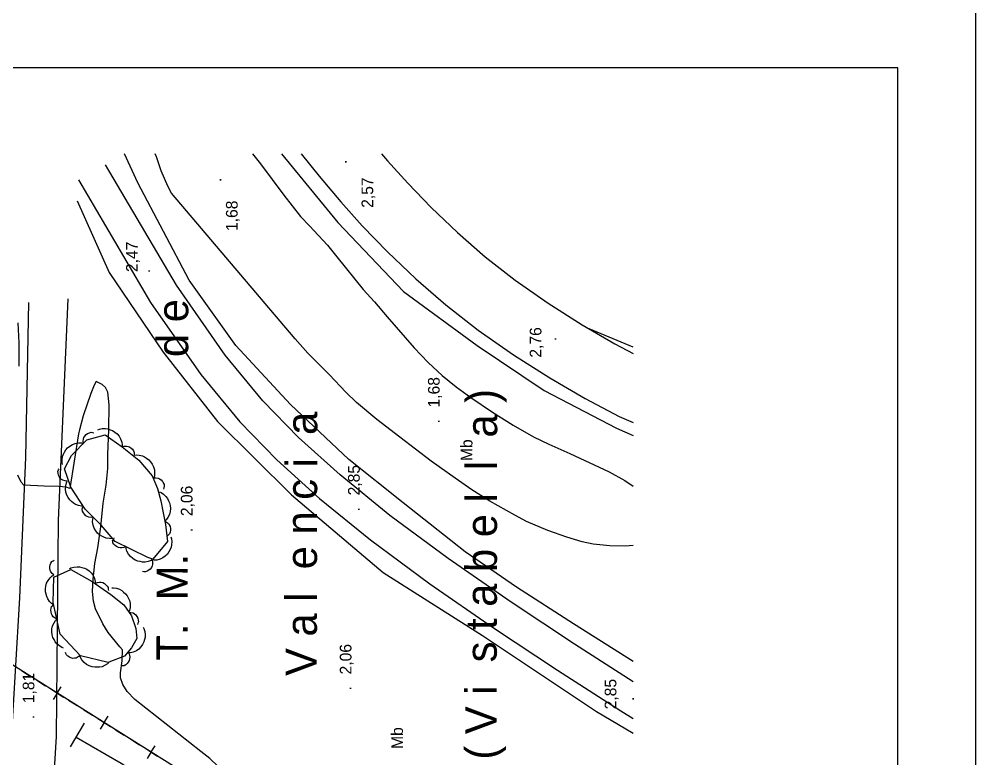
# Model space of a CAD drawing. Extents: x 731854 to 732444, y 4380981 to 4382008.
# Drawn here: x 732321.2 to 732444, y 4381722.4 to 4381817.3 of the extents above; entities that cross this region are included whole.
import ezdxf

# ---------------------------------------------------------------- set-up
doc = ezdxf.new("R2010")
doc.units = 0
doc.linetypes.add('DASHED', pattern=[0])
doc.linetypes.add('HIDDEN', pattern=[0])
doc.layers.get('0').update_dxf_attribs({"linetype": 'CONTINUOUS'})
for name, color, linetype in [('11', 7, 'CONTINUOUS'), ('2', 7, 'CONTINUOUS'), ('25', 7, 'CONTINUOUS'), ('36', 7, 'CONTINUOUS'), ('41', 7, 'CONTINUOUS'), ('44', 7, 'CONTINUOUS'), ('48', 7, 'CONTINUOUS'), ('50', 7, 'CONTINUOUS'), ('53', 7, 'CONTINUOUS'), ('56', 7, 'CONTINUOUS'), ('8', 7, 'CONTINUOUS'), ('9', 7, 'CONTINUOUS'), ('PATTERN_CLASS', 7, 'CONTINUOUS')]:
    doc.layers.add(name, color=color, linetype=linetype)

msp = doc.modelspace()

# ---------------------------------------------------------------- linework, layer by layer
at = {"layer": '11', "color": 0, "linetype": 'CONTINUOUS'}
for points in [[(732357.41, 4381800), (732359.7, 4381797.11), (732362.48, 4381793.8), (732365.24, 4381790.75), (732368.47, 4381787.42), (732372.1, 4381783.94), (732375.96, 4381780.6), (732380.12, 4381777.36), (732384.64, 4381774.19), (732389.3, 4381771.23), (732393.85, 4381768.58), (732398.23, 4381766.29), (732400, 4381765.49)], [(732367.72, 4381800), (732368.5, 4381799.07), (732371.08, 4381796.21), (732374.1, 4381793.1), (732377.48, 4381789.87), (732381.04, 4381786.77), (732384.89, 4381783.78), (732389.11, 4381780.84), (732393.45, 4381778.06), (732397.67, 4381775.6), (732400, 4381774.38)], [(732400, 4381732.24), (732392.49, 4381737.07), (732384.36, 4381742.46), (732376.29, 4381748.05), (732368.8, 4381753.58), (732362.39, 4381758.79), (732357.05, 4381763.6), (732352.48, 4381768.27), (732347.67, 4381774.13), (732341.41, 4381783.11), (732332.31, 4381798.58)], [(732328.81, 4381796.65), (732338.07, 4381780.9), (732344.53, 4381771.66), (732349.52, 4381765.58), (732354.27, 4381760.73), (732359.76, 4381755.77), (732366.31, 4381750.44), (732373.93, 4381744.83), (732382.1, 4381739.17), (732390.3, 4381733.73), (732398.43, 4381728.5), (732400, 4381727.52)]]:
    msp.add_lwpolyline(points, dxfattribs=at)
at = {"layer": '2', "color": 0, "linetype": 'CONTINUOUS'}
msp.add_line((732327.78, 4381723.89), (732329.61, 4381726.92), dxfattribs=at)
at = {"layer": '25', "color": 0, "linetype": 'HIDDEN'}
msp.add_lwpolyline([(732328.53, 4381725.13), (732334.3, 4381721.8), (732342.07, 4381716.81), (732351.46, 4381710.98), (732360.04, 4381706.62)], dxfattribs=at)
at = {"layer": '41', "color": 0, "linetype": 'DASHED'}
for points in [[(732400, 4381749.71), (732398.98, 4381749.65), (732397.03, 4381749.69), (732394.88, 4381749.89), (732393.45, 4381750.21), (732391.48, 4381750.81), (732389.07, 4381751.67), (732386.33, 4381752.79), (732384.82, 4381753.6), (732381.6, 4381755.41), (732379.3, 4381756.85), (732377.15, 4381758.35), (732374.1, 4381760.56), (732370.05, 4381763.61), (732367.11, 4381765.91), (732364.51, 4381768.06), (732363.13, 4381769.41), (732361.02, 4381771.62), (732358.24, 4381774.42), (732356.63, 4381776.26), (732340.76, 4381794.94), (732340.31, 4381795.81), (732339.43, 4381797.81), (732338.83, 4381799.59), (732338.67, 4381800)], [(732351.16, 4381800), (732352.17, 4381798.69), (732355.18, 4381794.66), (732357.3, 4381791.96), (732358.48, 4381790.76), (732360.79, 4381788.27), (732361.97, 4381786.76), (732365.35, 4381782.59), (732366.83, 4381781), (732368.46, 4381779.05), (732371.89, 4381775.1), (732373.69, 4381773.21), (732375.5, 4381771.53), (732377.28, 4381770.08), (732379.19, 4381768.71), (732381.98, 4381766.83), (732384.62, 4381765.17), (732387.21, 4381763.67), (732389.18, 4381762.71), (732391.87, 4381761.52), (732396.94, 4381759.17), (732398.94, 4381758.08), (732400, 4381757.33)]]:
    msp.add_lwpolyline(points, dxfattribs=at)
at = {"layer": '44', "color": 0, "linetype": 'CONTINUOUS'}
for points in [[(732321.19, 4381772.73), (732321.21, 4381775.71), (732321.09, 4381778.31)], [(732346.74, 4381721.37), (732345.69, 4381722.41), (732344.52, 4381723.3), (732336.05, 4381729.98), (732335.08, 4381730.98), (732334.51, 4381731.88), (732334.2, 4381732.76), (732334.22, 4381733.39), (732334.45, 4381734.94), (732334.47, 4381736.36), (732334.13, 4381736.73), (732332.64, 4381738.56), (732331.96, 4381739.69), (732331, 4381741.61), (732330.75, 4381742.58), (732330.64, 4381743.83), (732330.69, 4381745.42), (732330.91, 4381747.42), (732331.29, 4381749.44), (732331.67, 4381752.13), (732332, 4381755.17), (732332.39, 4381757.46), (732332.6, 4381759.6), (732332.61, 4381761.42), (732332.73, 4381764.63), (732332.75, 4381767.79), (732332.58, 4381769.41), (732332.29, 4381770.02), (732331.85, 4381770.4), (732331.1, 4381770.76), (732330.83, 4381770.32), (732330.41, 4381769.23), (732329.41, 4381766.37), (732328.96, 4381764.57), (732328.84, 4381764.05), (732327.73, 4381757.04), (732327.24, 4381757.21), (732326.31, 4381757.3), (732324.4, 4381757.32), (732321.8, 4381757.48), (732321.48, 4381757.87), (732321.02, 4381758.76)]]:
    msp.add_lwpolyline(points, dxfattribs=at)
at = {"layer": '53', "color": 0, "linetype": 'CONTINUOUS'}
for points in [[(732326.76, 4381760.12), (732326.71, 4381760.35), (732326.72, 4381760.72), (732326.77, 4381761.13), (732326.88, 4381761.43), (732327.03, 4381761.71), (732327.19, 4381761.99), (732327.42, 4381762.25), (732327.71, 4381762.49), (732328.04, 4381762.7), (732328.41, 4381762.82), (732328.84, 4381762.89), (732329.21, 4381762.88), (732329.45, 4381762.82), (732329.43, 4381763.1), (732329.45, 4381763.39), (732329.53, 4381763.59), (732329.63, 4381763.77), (732329.81, 4381763.96), (732330, 4381764.08), (732330.22, 4381764.2), (732330.43, 4381764.26), (732330.63, 4381764.21), (732330.79, 4381764.19)], [(732331.29, 4381764.58), (732331.5, 4381764.67), (732331.86, 4381764.72), (732332.28, 4381764.75), (732332.6, 4381764.69), (732332.9, 4381764.59), (732333.2, 4381764.47), (732333.5, 4381764.29), (732333.78, 4381764.05), (732334.04, 4381763.76), (732334.23, 4381763.42), (732334.37, 4381763), (732334.42, 4381762.64), (732334.41, 4381762.39), (732334.68, 4381762.46), (732334.97, 4381762.49), (732335.18, 4381762.44), (732335.38, 4381762.38), (732335.59, 4381762.23), (732335.75, 4381762.07), (732335.9, 4381761.87), (732335.99, 4381761.67), (732335.98, 4381761.47), (732335.98, 4381761.31)], [(732336.01, 4381761.31), (732336.24, 4381761.35), (732336.6, 4381761.31), (732337.02, 4381761.23), (732337.3, 4381761.09), (732337.57, 4381760.92), (732337.84, 4381760.73), (732338.08, 4381760.48), (732338.29, 4381760.17), (732338.47, 4381759.83), (732338.57, 4381759.45), (732338.6, 4381759.02), (732338.56, 4381758.65), (732338.49, 4381758.42), (732338.76, 4381758.42), (732339.05, 4381758.37), (732339.24, 4381758.27), (732339.42, 4381758.16), (732339.59, 4381757.96), (732339.7, 4381757.77), (732339.8, 4381757.54), (732339.84, 4381757.32), (732339.78, 4381757.13), (732339.74, 4381756.97)], [(732329.43, 4381754.76), (732329.2, 4381754.76), (732328.84, 4381754.85), (732328.44, 4381754.98), (732328.18, 4381755.16), (732327.93, 4381755.37), (732327.7, 4381755.59), (732327.49, 4381755.87), (732327.33, 4381756.2), (732327.2, 4381756.57), (732327.15, 4381756.96), (732327.18, 4381757.39), (732327.27, 4381757.75), (732327.37, 4381757.97), (732327.1, 4381758.01), (732326.82, 4381758.09), (732326.65, 4381758.21), (732326.49, 4381758.35), (732326.35, 4381758.57), (732326.26, 4381758.77), (732326.2, 4381759.02), (732326.19, 4381759.24), (732326.27, 4381759.42), (732326.33, 4381759.57)], [(732339.22, 4381756.61), (732339.44, 4381756.53), (732339.73, 4381756.31), (732340.05, 4381756.03), (732340.23, 4381755.77), (732340.37, 4381755.48), (732340.51, 4381755.19), (732340.59, 4381754.85), (732340.62, 4381754.48), (732340.6, 4381754.09), (732340.49, 4381753.72), (732340.3, 4381753.33), (732340.08, 4381753.03), (732339.9, 4381752.86), (732340.14, 4381752.73), (732340.36, 4381752.54), (732340.48, 4381752.36), (732340.57, 4381752.18), (732340.62, 4381751.92), (732340.62, 4381751.7), (732340.59, 4381751.45), (732340.51, 4381751.24), (732340.37, 4381751.1), (732340.25, 4381750.99)], [(732333.4, 4381750.66), (732333.18, 4381750.6), (732332.81, 4381750.62), (732332.39, 4381750.67), (732332.09, 4381750.78), (732331.81, 4381750.93), (732331.53, 4381751.1), (732331.27, 4381751.33), (732331.04, 4381751.62), (732330.83, 4381751.95), (732330.71, 4381752.32), (732330.64, 4381752.75), (732330.66, 4381753.12), (732330.71, 4381753.36), (732330.44, 4381753.34), (732330.15, 4381753.36), (732329.95, 4381753.44), (732329.77, 4381753.54), (732329.58, 4381753.73), (732329.46, 4381753.91), (732329.34, 4381754.14), (732329.29, 4381754.35), (732329.33, 4381754.55), (732329.36, 4381754.7)], [(732340.68, 4381750.82), (732340.76, 4381750.6), (732340.79, 4381750.23), (732340.78, 4381749.81), (732340.7, 4381749.5), (732340.57, 4381749.2), (732340.43, 4381748.91), (732340.23, 4381748.63), (732339.96, 4381748.37), (732339.65, 4381748.13), (732339.3, 4381747.97), (732338.88, 4381747.86), (732338.51, 4381747.84), (732338.27, 4381747.87), (732338.31, 4381747.6), (732338.32, 4381747.31), (732338.26, 4381747.1), (732338.18, 4381746.91), (732338.01, 4381746.71), (732337.84, 4381746.56), (732337.63, 4381746.43), (732337.42, 4381746.35), (732337.22, 4381746.37), (732337.06, 4381746.39)], [(732338.33, 4381747.92), (732338.14, 4381747.79), (732337.78, 4381747.68), (732337.37, 4381747.59), (732337.05, 4381747.6), (732336.74, 4381747.66), (732336.42, 4381747.72), (732336.1, 4381747.86), (732335.78, 4381748.06), (732335.48, 4381748.31), (732335.24, 4381748.61), (732335.04, 4381749), (732334.94, 4381749.35), (732334.91, 4381749.6), (732334.66, 4381749.49), (732334.38, 4381749.41), (732334.16, 4381749.43), (732333.96, 4381749.46), (732333.72, 4381749.58), (732333.54, 4381749.71), (732333.36, 4381749.89), (732333.24, 4381750.07), (732333.21, 4381750.27), (732333.19, 4381750.43)], [(732325.56, 4381742.14), (732325.37, 4381742.27), (732325.12, 4381742.54), (732324.87, 4381742.88), (732324.75, 4381743.17), (732324.67, 4381743.49), (732324.59, 4381743.8), (732324.58, 4381744.15), (732324.63, 4381744.52), (732324.73, 4381744.89), (732324.91, 4381745.24), (732325.18, 4381745.58), (732325.45, 4381745.83), (732325.67, 4381745.95), (732325.46, 4381746.14), (732325.28, 4381746.36), (732325.2, 4381746.56), (732325.15, 4381746.76), (732325.15, 4381747.02), (732325.2, 4381747.24), (732325.28, 4381747.48), (732325.4, 4381747.67), (732325.57, 4381747.77), (732325.7, 4381747.86)], [(732327.66, 4381746.74), (732327.86, 4381746.86), (732328.22, 4381746.94), (732328.64, 4381747.01), (732328.95, 4381746.98), (732329.27, 4381746.91), (732329.58, 4381746.83), (732329.89, 4381746.68), (732330.2, 4381746.46), (732330.49, 4381746.2), (732330.71, 4381745.88), (732330.89, 4381745.49), (732330.98, 4381745.13), (732330.99, 4381744.88), (732331.25, 4381744.98), (732331.53, 4381745.04), (732331.75, 4381745.01), (732331.95, 4381744.97), (732332.18, 4381744.84), (732332.35, 4381744.7), (732332.52, 4381744.51), (732332.63, 4381744.32), (732332.65, 4381744.12), (732332.66, 4381743.96)], [(732333.1, 4381744.3), (732333.33, 4381744.31), (732333.69, 4381744.24), (732334.1, 4381744.11), (732334.37, 4381743.95), (732334.62, 4381743.75), (732334.87, 4381743.54), (732335.08, 4381743.27), (732335.26, 4381742.94), (732335.41, 4381742.58), (732335.47, 4381742.2), (732335.46, 4381741.76), (732335.38, 4381741.4), (732335.28, 4381741.17), (732335.56, 4381741.15), (732335.84, 4381741.07), (732336.02, 4381740.96), (732336.18, 4381740.83), (732336.33, 4381740.62), (732336.43, 4381740.41), (732336.5, 4381740.17), (732336.52, 4381739.95), (732336.44, 4381739.76), (732336.39, 4381739.61)], [(732326.9, 4381736.57), (732326.67, 4381736.64), (732326.37, 4381736.85), (732326.04, 4381737.12), (732325.85, 4381737.37), (732325.7, 4381737.65), (732325.55, 4381737.94), (732325.45, 4381738.27), (732325.41, 4381738.64), (732325.41, 4381739.03), (732325.5, 4381739.41), (732325.68, 4381739.81), (732325.89, 4381740.12), (732326.06, 4381740.29), (732325.82, 4381740.42), (732325.58, 4381740.59), (732325.46, 4381740.77), (732325.36, 4381740.95), (732325.3, 4381741.2), (732325.29, 4381741.43), (732325.32, 4381741.68), (732325.38, 4381741.89), (732325.52, 4381742.03), (732325.63, 4381742.15)], [(732337.12, 4381739.26), (732337.23, 4381739.06), (732337.32, 4381738.7), (732337.38, 4381738.29), (732337.36, 4381737.97), (732337.28, 4381737.66), (732337.2, 4381737.35), (732337.05, 4381737.03), (732336.83, 4381736.73), (732336.57, 4381736.44), (732336.25, 4381736.22), (732335.85, 4381736.04), (732335.5, 4381735.95), (732335.25, 4381735.94), (732335.35, 4381735.68), (732335.4, 4381735.4), (732335.38, 4381735.18), (732335.33, 4381734.98), (732335.2, 4381734.75), (732335.06, 4381734.58), (732334.88, 4381734.41), (732334.69, 4381734.3), (732334.48, 4381734.28), (732334.33, 4381734.27)], [(732332.72, 4381734.71), (732332.56, 4381734.54), (732332.24, 4381734.36), (732331.86, 4381734.18), (732331.54, 4381734.12), (732331.22, 4381734.1), (732330.9, 4381734.1), (732330.56, 4381734.16), (732330.21, 4381734.28), (732329.86, 4381734.46), (732329.55, 4381734.7), (732329.27, 4381735.04), (732329.09, 4381735.36), (732329.01, 4381735.59), (732328.79, 4381735.43), (732328.53, 4381735.29), (732328.32, 4381735.26), (732328.11, 4381735.25), (732327.86, 4381735.31), (732327.65, 4381735.4), (732327.44, 4381735.53), (732327.28, 4381735.68), (732327.21, 4381735.87), (732327.15, 4381736.02)]]:
    msp.add_lwpolyline(points, dxfattribs=at)
at = {"layer": '56', "color": 0, "linetype": 'CONTINUOUS'}
for p, q in [((732321.52, 4381733.67), (732322.64, 4381732.97)), ((732323.49, 4381732.43), (732324.61, 4381731.73)), ((732325.27, 4381731.32), (732326.92, 4381730.28)), ((732326.09, 4381730.8), (732326.59, 4381731.6)), ((732326.09, 4381730.8), (732325.56, 4381729.95)), ((732327.55, 4381729.89), (732328.67, 4381729.19)), ((732329.52, 4381728.65), (732330.64, 4381727.95)), ((732331.3, 4381727.54), (732332.95, 4381726.5)), ((732332.12, 4381727.02), (732332.63, 4381727.82)), ((732332.12, 4381727.02), (732331.59, 4381726.17)), ((732333.59, 4381726.1), (732334.7, 4381725.4)), ((732335.56, 4381724.87), (732336.67, 4381724.17)), ((732337.33, 4381723.76), (732338.98, 4381722.72)), ((732338.16, 4381723.24), (732338.66, 4381724.04)), ((732338.16, 4381723.24), (732337.62, 4381722.39))]:
    msp.add_line(p, q, dxfattribs=at)
at = {"layer": '8', "color": 0, "linetype": 'CONTINUOUS'}
msp.add_lwpolyline([(732327.47, 4381781.37), (732326.22, 4381752.94), (732325.96, 4381725.23), (732324.25, 4381696.75)], dxfattribs=at)
at = {"layer": '8', "color": 0, "linetype": 'DASHED'}
msp.add_lwpolyline([(732317.88, 4381697.09), (732317.65, 4381706.51), (732320.18, 4381724.21), (732321.31, 4381743.02), (732322.06, 4381761.01), (732322.46, 4381780.92)], dxfattribs=at)
at = {"layer": '9', "color": 0, "linetype": 'HIDDEN'}
msp.add_line((732400, 4381775.18), (732394.35, 4381777.53), dxfattribs=at)
for points in [[(732400, 4381734.85), (732392.37, 4381739.69), (732385.02, 4381744.37), (732378.47, 4381748.92), (732370.49, 4381755.19), (732363.54, 4381760.75), (732356.02, 4381767.81), (732349.01, 4381775.39), (732343.03, 4381783.79), (732336.46, 4381796.27), (732334.73, 4381800)], [(732354.89, 4381800), (732362.13, 4381791.19), (732370.55, 4381782.32), (732379.99, 4381775.39), (732388.61, 4381769.6), (732397.89, 4381764.77), (732400, 4381763.83)], [(732328.67, 4381793.94), (732332.76, 4381784.76), (732339.7, 4381774.53), (732346.65, 4381765.63), (732356.18, 4381756.23), (732367.93, 4381746.27), (732380.67, 4381738.19), (732395.29, 4381728.42), (732400, 4381725.64)]]:
    msp.add_lwpolyline(points, dxfattribs=at)
at = {"layer": 'PATTERN_CLASS', "color": 0, "linetype": 'CONTINUOUS'}
msp.add_line((732400.21, 4381684.34), (732283.04, 4381757.79), dxfattribs=at)
for points in [[(732338.35, 4381747.96), (732337.73, 4381748.21), (732333.55, 4381750.25), (732331.72, 4381752.34), (732329.68, 4381754.38), (732327.84, 4381757.23), (732327.01, 4381759.55), (732327.91, 4381761.28), (732329.88, 4381763.27), (732332.23, 4381763.92), (732334.43, 4381762.39), (732336.56, 4381760.67), (732338.28, 4381758.67), (732338.95, 4381757.05), (732339.38, 4381755.46), (732339.71, 4381753.94), (732339.99, 4381752.42), (732340.23, 4381750.26), (732338.35, 4381747.96)], [(732332.71, 4381734.78), (732332.62, 4381734.73), (732329.06, 4381735.57), (732326.49, 4381738.36), (732325.57, 4381742.42), (732325.65, 4381745.67), (732327.84, 4381746.64), (732330.58, 4381745.12), (732332.98, 4381743.44), (732334.63, 4381742.12), (732335.62, 4381740.71), (732336.19, 4381739.08), (732336.3, 4381737.8), (732335.63, 4381736.6), (732334.73, 4381735.53), (732332.71, 4381734.78)]]:
    msp.add_lwpolyline(points, dxfattribs=at)

# ---------------------------------------------------------------- texts
at = {"layer": '36', "color": 0, "linetype": 'CONTINUOUS'}
for p in [(732379.39, 4381760.56), (732370.47, 4381723.63)]:
    msp.add_text('Mb', height=1.5, rotation=90, dxfattribs=at).set_placement(p)
at = {"layer": '48', "color": 0, "linetype": 'CONTINUOUS'}
for s, p in [('.', (732363.25, 4381798.67)), ('.', (732347.16, 4381796.37)), (' 2,57', (732366.65, 4381792.49)), (' 1,68', (732349.25, 4381789.52)), (' 2,47', (732336.43, 4381784.25)), ('.', (732338, 4381784.67)), (' 2,76', (732388.24, 4381773.27)), ('.', (732390.16, 4381775.94)), (' 1,68', (732375.18, 4381766.88)), ('.', (732375.18, 4381765.38)), (' 2,85', (732364.92, 4381755.6)), (' 2,06', (732343.46, 4381752.94)), ('.', (732364.92, 4381754.1)), ('.', (732343.46, 4381751.44)), (' 2,06', (732363.86, 4381732.63)), (' 1,81', (732323.16, 4381728.94)), (' 2,85', (732397.86, 4381728.15)), ('.', (732363.86, 4381731.13)), ('.', (732400.13, 4381729.78)), ('.', (732323.16, 4381727.44))]:
    msp.add_text(s, height=1.5, rotation=90, dxfattribs=at).set_placement(p)
at = {"layer": '50', "color": 0, "linetype": 'CONTINUOUS'}
for s, p in [('T.  M.                 d e', (732342.83, 4381734.97)), ('( V i  s t a b e l  l  a )', (732382.48, 4381722.25)), ('V a l  e n c i  a ', (732359.41, 4381732.99))]:
    msp.add_text(s, height=4, rotation=89.8925, dxfattribs=at).set_placement(p)

# ---------------------------------------------------------------- meshes
at = {"color": 0, "linetype": 'CONTINUOUS'}
mesh = msp.add_polyface(dxfattribs=at)
corners = [(732162.5, 4380981), (731854.5, 4382007.5), (732444, 4380981), (732444, 4382007.5), (731854.5, 4380981)]
mesh.append_faces([[corners[k] for k in face] for face in [(0, 1, 4), (1, 0, 2, 3)]], dxfattribs={"vtx0": -1, "color": 0})
mesh = msp.add_polyface(dxfattribs=at)
corners = [(732434, 4380991), (732162.5, 4381811), (732162.5, 4380991), (731864.5, 4381811), (732434, 4381811), (731864.5, 4380991)]
mesh.append_faces([[corners[k] for k in face] for face in [(1, 0, 4), (2, 3, 5)]], dxfattribs={"vtx0": -1, "color": 0})
mesh.append_faces([[corners[k] for k in face] for face in [(0, 1, 3, 2)]], dxfattribs={"vtx0": -1, "vtx2": -1, "color": 0})

doc.saveas('drawing.dxf')
